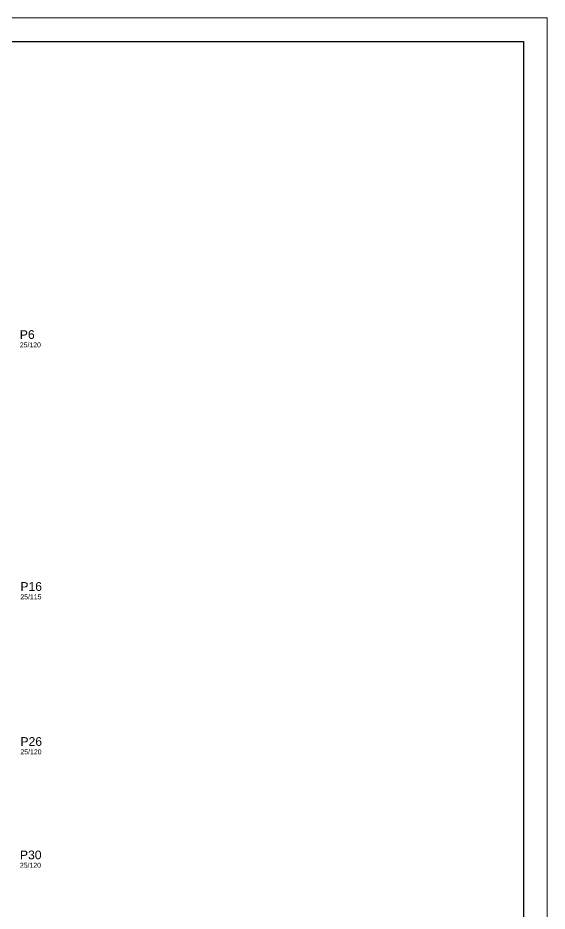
# Model space of a CAD drawing. Header units: millimetres. Extents: x 3165 to 9493, y 682 to 4304.
# Drawn here: x 8124 to 9493, y 1992 to 4304 of the extents above; entities that cross this region are included whole.
import ezdxf

# ---------------------------------------------------------------- set-up
doc = ezdxf.new("R2010")
doc.units = ezdxf.units.MM
doc.layers.add('213', color=3, linetype='Continuous')
doc.layers.add('220', color=5, linetype='Continuous')
doc.layers.add('FOLHA', color=255, linetype='Continuous', lineweight=5)
doc.styles.get("Standard").update_dxf_attribs({"font": 'arial.ttf'})

msp = doc.modelspace()

# ---------------------------------------------------------------- linework, layer by layer
at = {"color": 30}
for p, q in [((3317.8, 4242.66), (9432.48, 4242.66)), ((9432.48, 4242.66), (9432.48, 743.34))]:
    msp.add_line(p, q, dxfattribs=at)
at = {"layer": 'FOLHA'}
for p, q in [((3165.39, 4303.63), (9493.44, 4303.63)), ((9493.44, 4303.63), (9493.44, 682.38))]:
    msp.add_line(p, q, dxfattribs=at)

# ---------------------------------------------------------------- texts
at = {"layer": '213'}
for s, p in [('25/120', (8129.23, 3450.94)), ('25/115', (8130.68, 2799)), ('25/120', (8130.9, 2397.89)), ('25/120', (8129.54, 2104.38))]:
    msp.add_text(s, height=12.75, dxfattribs=at).set_placement(p)
at = {"layer": '220'}
for s, p in [('P6', (8129.23, 3472.8)), ('P16', (8130.68, 2820.87)), ('P26', (8130.9, 2419.75)), ('P30', (8129.54, 2126.24))]:
    msp.add_text(s, height=22.5, dxfattribs=at).set_placement(p)

doc.saveas('drawing.dxf')
